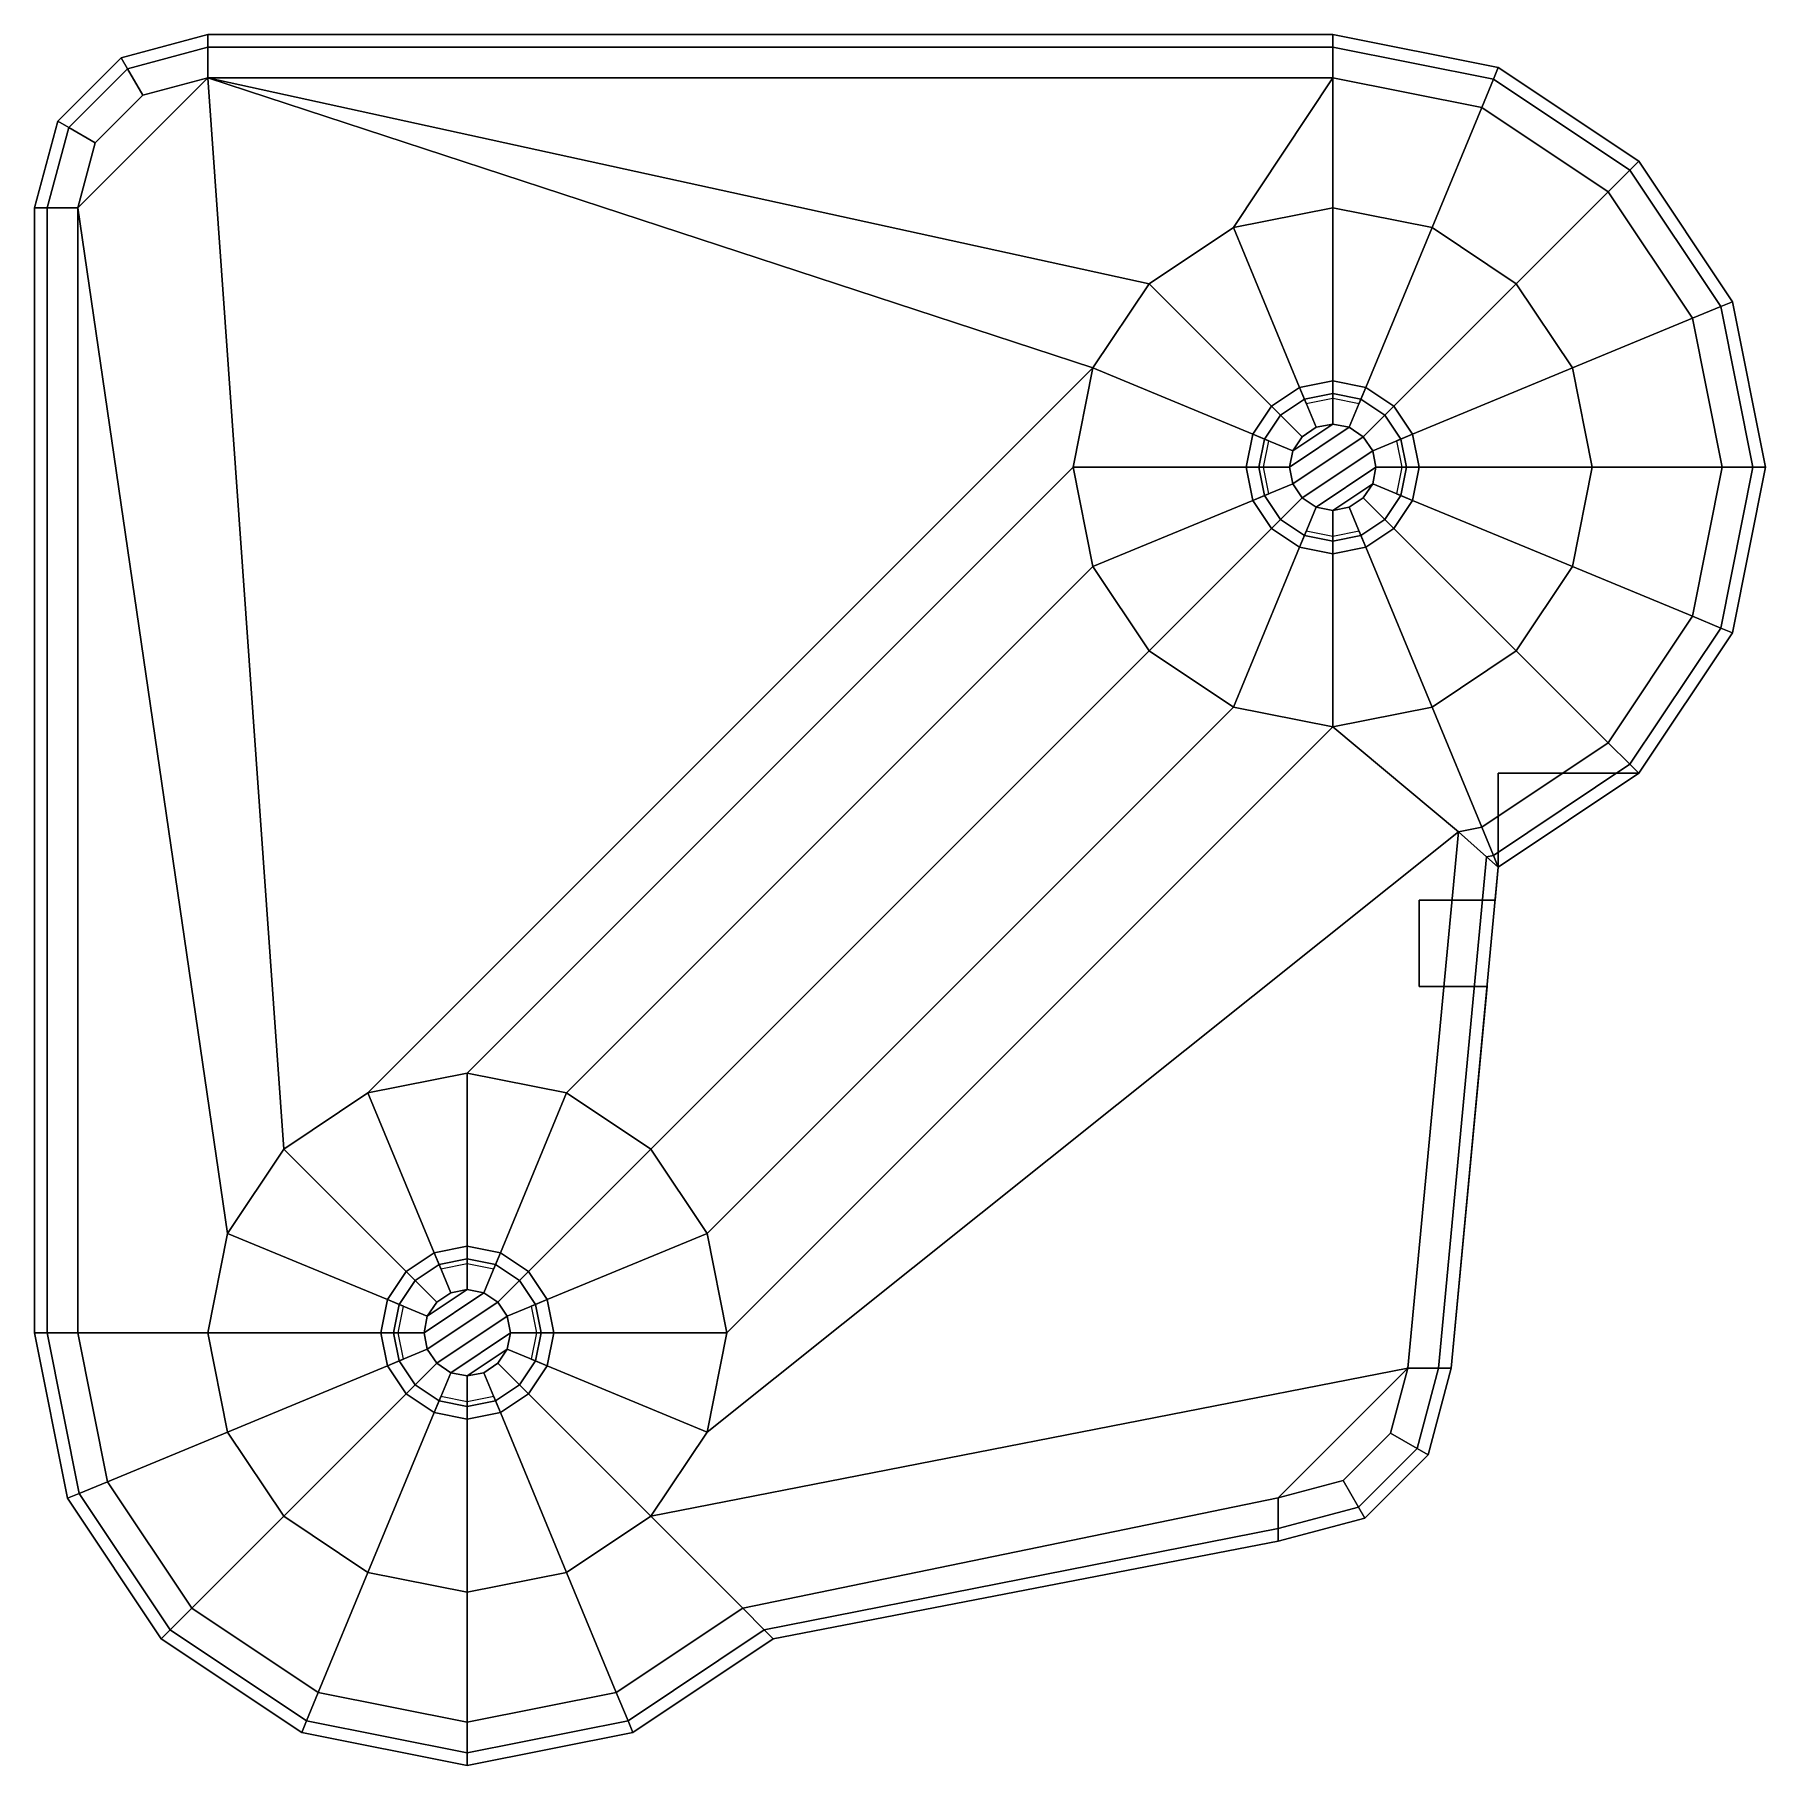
# Model space of a CAD drawing. Extents: x -10 to 10, y -10 to 10.
import ezdxf

# ---------------------------------------------------------------- set-up
doc = ezdxf.new("R2010")
doc.units = 0
doc.layers.get('0').update_dxf_attribs({"linetype": 'CONTINUOUS'})

msp = doc.modelspace()

# ---------------------------------------------------------------- linework, layer by layer
for points in [[(-8, 10), (-9, 9.732), (-9, 9.732, 2.5), (-8, 10, 2.5)], [(5, 10), (-8, 10), (-8, 10, 2.5), (5, 10, 2.5)], [(-8, 10, 2.5), (-8, 9.854, 2.854), (5, 9.854, 2.854), (5, 10, 2.5)], [(6.913, 9.619), (5, 10), (5, 10, 2.5), (6.913, 9.619, 2.5)], [(5, 10, 2.5), (5, 9.854, 2.854), (6.857, 9.484, 2.854), (6.913, 9.619, 2.5)], [(-9, 9.732, 2.5), (-8.927, 9.605, 2.854), (-8, 9.854, 2.854), (-8, 10, 2.5)], [(-8.927, 9.605, 2.854), (-8.75, 9.299, 3), (-8, 9.5, 3), (-8, 9.854, 2.854)], [(-8, 9.854, 2.854), (-8, 9.5, 3), (5, 9.5, 3), (5, 9.854, 2.854)], [(5, 9.854, 2.854), (5, 9.5, 3), (6.722, 9.157, 3), (6.857, 9.484, 2.854)], [(-9, 9.732), (-9.732, 9), (-9.732, 9, 2.5), (-9, 9.732, 2.5)], [(-9.732, 9, 2.5), (-9.605, 8.927, 2.854), (-8.927, 9.605, 2.854), (-9, 9.732, 2.5)], [(-9.605, 8.927, 2.854), (-9.299, 8.75, 3), (-8.75, 9.299, 3), (-8.927, 9.605, 2.854)], [(6.913, 9.619, 2.5), (6.857, 9.484, 2.854), (8.432, 8.432, 2.854), (8.536, 8.536, 2.5)], [(8.536, 8.536), (6.913, 9.619), (6.913, 9.619, 2.5), (8.536, 8.536, 2.5)], [(-9.299, 8.75, 3), (-9.5, 8, 3), (-8, 9.5, 3), (-8.75, 9.299, 3)], [(-7.772, -3.852, 3), (-7.121, -2.879, 3), (-8, 9.5, 3), (-9.5, 8, 3)], [(5, 9.5, 3), (-8, 9.5, 3), (2.879, 7.121, 3), (3.852, 7.772, 3)], [(-8, 9.5, 3), (-8, 9.5, 3), (2.228, 6.148, 3), (2.879, 7.121, 3)], [(-7.121, -2.879, 3), (-6.148, -2.228, 3), (2.228, 6.148, 3), (-8, 9.5, 3)], [(5, 9.5, 3), (5, 9.5, 3), (3.852, 7.772, 3), (5, 8, 3)], [(5, 9.5, 3), (5, 8, 3), (6.148, 7.772, 3), (6.722, 9.157, 3)], [(6.857, 9.484, 2.854), (6.722, 9.157, 3), (8.182, 8.182, 3), (8.432, 8.432, 2.854)], [(-9.732, 9), (-10, 8), (-10, 8, 2.5), (-9.732, 9, 2.5)], [(6.722, 9.157, 3), (6.148, 7.772, 3), (7.121, 7.121, 3), (8.182, 8.182, 3)], [(-10, 8, 2.5), (-9.854, 8, 2.854), (-9.605, 8.927, 2.854), (-9.732, 9, 2.5)], [(-9.854, 8, 2.854), (-9.5, 8, 3), (-9.299, 8.75, 3), (-9.605, 8.927, 2.854)], [(8.432, 8.432, 2.854), (8.182, 8.182, 3), (9.157, 6.722, 3), (9.484, 6.857, 2.854)], [(8.536, 8.536, 2.5), (8.432, 8.432, 2.854), (9.484, 6.857, 2.854), (9.619, 6.913, 2.5)], [(9.619, 6.913), (8.536, 8.536), (8.536, 8.536, 2.5), (9.619, 6.913, 2.5)], [(-10, 8), (-10, -5), (-10, -5, 2.5), (-10, 8, 2.5)], [(-10, -5, 2.5), (-9.854, -5, 2.854), (-9.854, 8, 2.854), (-10, 8, 2.5)], [(-9.854, -5, 2.854), (-9.5, -5, 3), (-9.5, 8, 3), (-9.854, 8, 2.854)], [(-9.5, -5, 3), (-8, -5, 3), (-7.772, -3.852, 3), (-9.5, 8, 3)], [(8.182, 8.182, 3), (7.121, 7.121, 3), (7.772, 6.148, 3), (9.157, 6.722, 3)], [(5, 8, 3), (3.852, 7.772, 3), (4.617, 5.924, 3.2), (5, 6, 3.2)], [(6.148, 7.772, 3), (5, 8, 3), (5, 6, 3.2), (5.383, 5.924, 3.2)], [(3.852, 7.772, 3), (2.879, 7.121, 3), (4.293, 5.707, 3.2), (4.617, 5.924, 3.2)], [(7.121, 7.121, 3), (6.148, 7.772, 3), (5.383, 5.924, 3.2), (5.707, 5.707, 3.2)], [(2.879, 7.121, 3), (2.228, 6.148, 3), (4.076, 5.383, 3.2), (4.293, 5.707, 3.2)], [(7.772, 6.148, 3), (7.121, 7.121, 3), (5.707, 5.707, 3.2), (5.924, 5.383, 3.2)], [(9.484, 6.857, 2.854), (9.157, 6.722, 3), (9.5, 5, 3), (9.854, 5, 2.854)], [(9.619, 6.913, 2.5), (9.484, 6.857, 2.854), (9.854, 5, 2.854), (10, 5, 2.5)], [(10, 5), (9.619, 6.913), (9.619, 6.913, 2.5), (10, 5, 2.5)], [(9.157, 6.722, 3), (7.772, 6.148, 3), (8, 5, 3), (9.5, 5, 3)], [(2, 5, 3), (2.228, 6.148, 3), (-6.148, -2.228, 3), (-5, -2, 3)], [(2.228, 6.148, 3), (2, 5, 3), (4, 5, 3.2), (4.076, 5.383, 3.2)], [(8, 5, 3), (7.772, 6.148, 3), (5.924, 5.383, 3.2), (6, 5, 3.2)], [(4.617, 5.924, 3.2), (4.293, 5.707, 3.2), (4.293, 5.707, 3.7), (4.617, 5.924, 3.7)], [(4.293, 5.707, 3.7), (4.396, 5.604, 4.054), (4.673, 5.789, 4.054), (4.617, 5.924, 3.7)], [(5, 6, 3.5), (4.617, 5.924, 3.5), (4.617, 5.924, 3.7), (5, 6, 3.7)], [(5, 6, 3.2), (4.617, 5.924, 3.2), (4.617, 5.924, 3.4), (5, 6, 3.4)], [(5, 6, 3.4), (4.617, 5.924, 3.4), (4.694, 5.739, 3.4), (5, 5.8, 3.4)], [(4.617, 5.924, 3.7), (4.673, 5.789, 4.054), (5, 5.854, 4.054), (5, 6, 3.7)], [(4.617, 5.924, 3.4), (4.617, 5.924, 3.5), (4.694, 5.739, 3.5), (4.694, 5.739, 3.4)], [(4.673, 5.789, 4.054), (4.809, 5.462, 4.2), (5, 5.5, 4.2), (5, 5.854, 4.054)], [(5.383, 5.924, 3.5), (5, 6, 3.5), (5, 6, 3.7), (5.383, 5.924, 3.7)], [(5.383, 5.924, 3.2), (5, 6, 3.2), (5, 6, 3.4), (5.383, 5.924, 3.4)], [(5.383, 5.924, 3.4), (5, 6, 3.4), (5, 5.8, 3.4), (5.306, 5.739, 3.4)], [(5, 6, 3.7), (5, 5.854, 4.054), (5.327, 5.789, 4.054), (5.383, 5.924, 3.7)], [(5, 5.854, 4.054), (5, 5.5, 4.2), (5.191, 5.462, 4.2), (5.327, 5.789, 4.054)], [(5.383, 5.924, 3.5), (5.383, 5.924, 3.4), (5.306, 5.739, 3.4), (5.306, 5.739, 3.5)], [(5.383, 5.924, 3.7), (5.327, 5.789, 4.054), (5.604, 5.604, 4.054), (5.707, 5.707, 3.7)], [(5.707, 5.707, 3.2), (5.383, 5.924, 3.2), (5.383, 5.924, 3.7), (5.707, 5.707, 3.7)], [(4.293, 5.707, 3.2), (4.076, 5.383, 3.2), (4.076, 5.383, 3.7), (4.293, 5.707, 3.7)], [(4.076, 5.383, 3.7), (4.211, 5.327, 4.054), (4.396, 5.604, 4.054), (4.293, 5.707, 3.7)], [(4.211, 5.327, 4.054), (4.538, 5.191, 4.2), (4.646, 5.354, 4.2), (4.396, 5.604, 4.054)], [(4.396, 5.604, 4.054), (4.646, 5.354, 4.2), (4.809, 5.462, 4.2), (4.673, 5.789, 4.054)], [(5.327, 5.789, 4.054), (5.191, 5.462, 4.2), (5.354, 5.354, 4.2), (5.604, 5.604, 4.054)], [(5.604, 5.604, 4.054), (5.354, 5.354, 4.2), (5.462, 5.191, 4.2), (5.789, 5.327, 4.054)], [(5.707, 5.707, 3.7), (5.604, 5.604, 4.054), (5.789, 5.327, 4.054), (5.924, 5.383, 3.7)], [(5.924, 5.383, 3.2), (5.707, 5.707, 3.2), (5.707, 5.707, 3.7), (5.924, 5.383, 3.7)], [(5.191, 5.462, 4.2), (5, 5.5, 4.2), (4.538, 5.191, 4.2), (4.5, 5, 4.2)], [(5.354, 5.354, 4.2), (5.191, 5.462, 4.2), (4.5, 5, 4.2), (4.538, 4.809, 4.2)], [(5, 5.5, 4.2), (4.809, 5.462, 4.2), (4.646, 5.354, 4.2), (4.538, 5.191, 4.2)], [(4.076, 5.383, 3.5), (4, 5, 3.5), (4, 5, 3.7), (4.076, 5.383, 3.7)], [(4.076, 5.383, 3.2), (4, 5, 3.2), (4, 5, 3.4), (4.076, 5.383, 3.4)], [(4.076, 5.383, 3.4), (4, 5, 3.4), (4.2, 5, 3.4), (4.261, 5.306, 3.4)], [(4, 5, 3.7), (4.146, 5, 4.054), (4.211, 5.327, 4.054), (4.076, 5.383, 3.7)], [(4.076, 5.383, 3.5), (4.076, 5.383, 3.4), (4.261, 5.306, 3.4), (4.261, 5.306, 3.5)], [(4.146, 5, 4.054), (4.5, 5, 4.2), (4.538, 5.191, 4.2), (4.211, 5.327, 4.054)], [(5.462, 5.191, 4.2), (5.354, 5.354, 4.2), (4.538, 4.809, 4.2), (4.646, 4.646, 4.2)], [(5.789, 5.327, 4.054), (5.462, 5.191, 4.2), (5.5, 5, 4.2), (5.854, 5, 4.054)], [(5.924, 5.383, 3.4), (5.924, 5.383, 3.5), (5.739, 5.306, 3.5), (5.739, 5.306, 3.4)], [(6, 5, 3.4), (5.924, 5.383, 3.4), (5.739, 5.306, 3.4), (5.8, 5, 3.4)], [(5.924, 5.383, 3.7), (5.789, 5.327, 4.054), (5.854, 5, 4.054), (6, 5, 3.7)], [(6, 5, 3.5), (5.924, 5.383, 3.5), (5.924, 5.383, 3.7), (6, 5, 3.7)], [(6, 5, 3.2), (5.924, 5.383, 3.2), (5.924, 5.383, 3.4), (6, 5, 3.4)], [(2.228, 3.852, 3), (2, 5, 3), (-5, -2, 3), (-3.852, -2.228, 3)], [(2, 5, 3), (2.228, 3.852, 3), (4.076, 4.617, 3.2), (4, 5, 3.2)], [(4, 5, 3.5), (4.076, 4.617, 3.5), (4.076, 4.617, 3.7), (4, 5, 3.7)], [(4, 5, 3.2), (4.076, 4.617, 3.2), (4.076, 4.617, 3.4), (4, 5, 3.4)], [(4, 5, 3.4), (4.076, 4.617, 3.4), (4.261, 4.694, 3.4), (4.2, 5, 3.4)], [(5.5, 5, 4.2), (5.462, 5.191, 4.2), (4.646, 4.646, 4.2), (4.809, 4.538, 4.2)], [(9.854, 5, 2.854), (9.5, 5, 3), (9.157, 3.278, 3), (9.484, 3.143, 2.854)], [(10, 5, 2.5), (9.854, 5, 2.854), (9.484, 3.143, 2.854), (9.619, 3.087, 2.5)], [(9.619, 3.087), (10, 5), (10, 5, 2.5), (9.619, 3.087, 2.5)], [(4.076, 4.617, 3.7), (4.211, 4.673, 4.054), (4.146, 5, 4.054), (4, 5, 3.7)], [(4.211, 4.673, 4.054), (4.538, 4.809, 4.2), (4.5, 5, 4.2), (4.146, 5, 4.054)], [(4.396, 4.396, 4.054), (4.646, 4.646, 4.2), (4.538, 4.809, 4.2), (4.211, 4.673, 4.054)], [(5.462, 4.809, 4.2), (5.5, 5, 4.2), (4.809, 4.538, 4.2), (5, 4.5, 4.2)], [(5.354, 4.646, 4.2), (5.462, 4.809, 4.2), (5, 4.5, 4.2), (5.191, 4.538, 4.2)], [(5.789, 4.673, 4.054), (5.462, 4.809, 4.2), (5.354, 4.646, 4.2), (5.604, 4.396, 4.054)], [(5.854, 5, 4.054), (5.5, 5, 4.2), (5.462, 4.809, 4.2), (5.789, 4.673, 4.054)], [(5.924, 4.617, 3.4), (6, 5, 3.4), (5.8, 5, 3.4), (5.739, 4.694, 3.4)], [(6, 5, 3.7), (5.854, 5, 4.054), (5.789, 4.673, 4.054), (5.924, 4.617, 3.7)], [(7.772, 3.852, 3), (8, 5, 3), (6, 5, 3.2), (5.924, 4.617, 3.2)], [(5.924, 4.617, 3.5), (6, 5, 3.5), (6, 5, 3.7), (5.924, 4.617, 3.7)], [(5.924, 4.617, 3.2), (6, 5, 3.2), (6, 5, 3.4), (5.924, 4.617, 3.4)], [(9.5, 5, 3), (8, 5, 3), (7.772, 3.852, 3), (9.157, 3.278, 3)], [(2.228, 3.852, 3), (2.879, 2.879, 3), (4.293, 4.293, 3.2), (4.076, 4.617, 3.2)], [(4.076, 4.617, 3.4), (4.076, 4.617, 3.5), (4.261, 4.694, 3.5), (4.261, 4.694, 3.4)], [(4.293, 4.293, 3.7), (4.396, 4.396, 4.054), (4.211, 4.673, 4.054), (4.076, 4.617, 3.7)], [(4.076, 4.617, 3.2), (4.293, 4.293, 3.2), (4.293, 4.293, 3.7), (4.076, 4.617, 3.7)], [(4.673, 4.211, 4.054), (4.809, 4.538, 4.2), (4.646, 4.646, 4.2), (4.396, 4.396, 4.054)], [(5.604, 4.396, 4.054), (5.354, 4.646, 4.2), (5.191, 4.538, 4.2), (5.327, 4.211, 4.054)], [(5.924, 4.617, 3.7), (5.789, 4.673, 4.054), (5.604, 4.396, 4.054), (5.707, 4.293, 3.7)], [(7.121, 2.879, 3), (7.772, 3.852, 3), (5.924, 4.617, 3.2), (5.707, 4.293, 3.2)], [(5.707, 4.293, 3.2), (5.924, 4.617, 3.2), (5.924, 4.617, 3.7), (5.707, 4.293, 3.7)], [(5.924, 4.617, 3.5), (5.924, 4.617, 3.4), (5.739, 4.694, 3.4), (5.739, 4.694, 3.5)], [(5, 4.146, 4.054), (5, 4.5, 4.2), (4.809, 4.538, 4.2), (4.673, 4.211, 4.054)], [(5.327, 4.211, 4.054), (5.191, 4.538, 4.2), (5, 4.5, 4.2), (5, 4.146, 4.054)], [(2.879, 2.879, 3), (3.852, 2.228, 3), (4.617, 4.076, 3.2), (4.293, 4.293, 3.2)], [(4.617, 4.076, 3.7), (4.673, 4.211, 4.054), (4.396, 4.396, 4.054), (4.293, 4.293, 3.7)], [(4.293, 4.293, 3.2), (4.617, 4.076, 3.2), (4.617, 4.076, 3.7), (4.293, 4.293, 3.7)], [(4.617, 4.076, 3.4), (5, 4, 3.4), (5, 4.2, 3.4), (4.694, 4.261, 3.4)], [(4.617, 4.076, 3.5), (4.617, 4.076, 3.4), (4.694, 4.261, 3.4), (4.694, 4.261, 3.5)], [(5, 4, 3.7), (5, 4.146, 4.054), (4.673, 4.211, 4.054), (4.617, 4.076, 3.7)], [(5, 4, 3.4), (5.383, 4.076, 3.4), (5.306, 4.261, 3.4), (5, 4.2, 3.4)], [(5.383, 4.076, 3.7), (5.327, 4.211, 4.054), (5, 4.146, 4.054), (5, 4, 3.7)], [(5.383, 4.076, 3.4), (5.383, 4.076, 3.5), (5.306, 4.261, 3.5), (5.306, 4.261, 3.4)], [(5.707, 4.293, 3.7), (5.604, 4.396, 4.054), (5.327, 4.211, 4.054), (5.383, 4.076, 3.7)], [(6.148, 2.228, 3), (7.121, 2.879, 3), (5.707, 4.293, 3.2), (5.383, 4.076, 3.2)], [(5.383, 4.076, 3.2), (5.707, 4.293, 3.2), (5.707, 4.293, 3.7), (5.383, 4.076, 3.7)], [(3.852, 2.228, 3), (5, 2, 3), (5, 4, 3.2), (4.617, 4.076, 3.2)], [(4.617, 4.076, 3.5), (5, 4, 3.5), (5, 4, 3.7), (4.617, 4.076, 3.7)], [(4.617, 4.076, 3.2), (5, 4, 3.2), (5, 4, 3.4), (4.617, 4.076, 3.4)], [(5, 2, 3), (6.148, 2.228, 3), (5.383, 4.076, 3.2), (5, 4, 3.2)], [(5, 4, 3.5), (5.383, 4.076, 3.5), (5.383, 4.076, 3.7), (5, 4, 3.7)], [(5, 4, 3.2), (5.383, 4.076, 3.2), (5.383, 4.076, 3.4), (5, 4, 3.4)], [(2.879, 2.879, 3), (2.228, 3.852, 3), (-3.852, -2.228, 3), (-2.879, -2.879, 3)], [(9.157, 3.278, 3), (7.772, 3.852, 3), (7.121, 2.879, 3), (8.182, 1.818, 3)], [(9.484, 3.143, 2.854), (9.157, 3.278, 3), (8.182, 1.818, 3), (8.432, 1.568, 2.854)], [(9.619, 3.087, 2.5), (9.484, 3.143, 2.854), (8.432, 1.568, 2.854), (8.536, 1.464, 2.5)], [(8.536, 1.464, 1.3), (9.619, 3.087), (9.619, 3.087, 2.5), (8.536, 1.464, 2.5)], [(8.536, 1.464, 1), (9.619, 3.087), (9.619, 3.087), (8.536, 1.464, 1.3)], [(8.536, 1.464), (9.619, 3.087), (9.619, 3.087), (8.536, 1.464, 1)], [(3.852, 2.228, 3), (2.879, 2.879, 3), (-2.879, -2.879, 3), (-2.228, -3.852, 3)], [(8.182, 1.818, 3), (7.121, 2.879, 3), (6.148, 2.228, 3), (6.722, 0.843, 3)], [(5, 2, 3), (3.852, 2.228, 3), (-2.228, -3.852, 3), (-2, -5, 3)], [(6.722, 0.843, 3), (6.148, 2.228, 3), (5, 2, 3), (6.452, 0.789, 3)], [(6.452, 0.789, 3), (5, 2, 3), (-2, -5, 3), (-2.228, -6.148, 3)], [(8.432, 1.568, 2.854), (8.182, 1.818, 3), (6.722, 0.843, 3), (6.857, 0.516, 2.854)], [(8.536, 1.464, 2.5), (8.432, 1.568, 2.854), (6.857, 0.516, 2.854), (6.913, 0.381, 2.5)], [(6.913, 0.381), (8.536, 1.464), (8.536, 1.464, 1), (6.913, 0.381, 1)], [(6.913, 0.381, 1.3), (8.536, 1.464, 1.3), (8.536, 1.464, 2.5), (6.913, 0.381, 2.5)], [(6.913, 0.381, 1), (6.913, 1.464, 1), (6.913, 1.464, 1.3), (6.913, 0.381, 1.3)], [(6.913, 1.464, 1), (8.536, 1.464, 1), (8.536, 1.464, 1.3), (6.913, 1.464, 1.3)], [(6.913, 0.381, 1), (8.536, 1.464, 1), (8.536, 1.464, 1), (6.913, 1.464, 1)], [(6.857, 0.516, 2.854), (6.722, 0.843, 3), (6.452, 0.789, 3), (6.778, 0.5, 2.854)], [(5.87, -5.41, 3), (6.452, 0.789, 3), (-2.228, -6.148, 3), (-2.879, -7.121, 3)], [(6.778, 0.5, 2.854), (6.452, 0.789, 3), (5.87, -5.41, 3), (6.224, -5.41, 2.854)], [(6.913, 0.381, 2.5), (6.778, 0.5, 2.854), (6.224, -5.41, 2.854), (6.37, -5.41, 2.5)], [(6.913, 0.381, 2.5), (6.857, 0.516, 2.854), (6.778, 0.5, 2.854), (6.913, 0.381, 2.5)], [(6.784, -1, 2), (6.878, 0, 2), (6.913, 0.381, 2.5), (6.37, -5.41, 2.5)], [(6.878, 0), (6.913, 0.381, 1.3), (6.913, 0.381, 2.5), (6.878, 0, 2)], [(6.878, 0), (6.913, 0.381, 1), (6.913, 0.381, 1.3), (6.878, 0)], [(6.878, 0), (6.913, 0.381), (6.913, 0.381, 1), (6.878, 0)], [(6, 0), (6.878, 0), (6.878, 0, 2), (6, 0, 2)], [(6, -1), (6, 0), (6, 0, 2), (6, -1, 2)], [(6.784, -1), (6, -1), (6, -1, 2), (6.784, -1, 2)], [(6.37, -5.41), (6.784, -1), (6.784, -1, 2), (6.37, -5.41, 2.5)], [(-5, -2, 3), (-6.148, -2.228, 3), (-5.383, -4.076, 3.2), (-5, -4, 3.2)], [(-3.852, -2.228, 3), (-5, -2, 3), (-5, -4, 3.2), (-4.617, -4.076, 3.2)], [(-6.148, -2.228, 3), (-7.121, -2.879, 3), (-5.707, -4.293, 3.2), (-5.383, -4.076, 3.2)], [(-2.879, -2.879, 3), (-3.852, -2.228, 3), (-4.617, -4.076, 3.2), (-4.293, -4.293, 3.2)], [(-7.121, -2.879, 3), (-7.772, -3.852, 3), (-5.924, -4.617, 3.2), (-5.707, -4.293, 3.2)], [(-2.228, -3.852, 3), (-2.879, -2.879, 3), (-4.293, -4.293, 3.2), (-4.076, -4.617, 3.2)], [(-7.772, -3.852, 3), (-8, -5, 3), (-6, -5, 3.2), (-5.924, -4.617, 3.2)], [(-5.383, -4.076, 3.7), (-5.327, -4.211, 4.054), (-5, -4.146, 4.054), (-5, -4, 3.7)], [(-5, -4, 3.5), (-5.383, -4.076, 3.5), (-5.383, -4.076, 3.7), (-5, -4, 3.7)], [(-5, -4, 3.2), (-5.383, -4.076, 3.2), (-5.383, -4.076, 3.4), (-5, -4, 3.4)], [(-5, -4, 3.4), (-5.383, -4.076, 3.4), (-5.306, -4.261, 3.4), (-5, -4.2, 3.4)], [(-5, -4, 3.7), (-5, -4.146, 4.054), (-4.673, -4.211, 4.054), (-4.617, -4.076, 3.7)], [(-4.617, -4.076, 3.5), (-5, -4, 3.5), (-5, -4, 3.7), (-4.617, -4.076, 3.7)], [(-4.617, -4.076, 3.2), (-5, -4, 3.2), (-5, -4, 3.4), (-4.617, -4.076, 3.4)], [(-4.617, -4.076, 3.4), (-5, -4, 3.4), (-5, -4.2, 3.4), (-4.694, -4.261, 3.4)], [(-2, -5, 3), (-2.228, -3.852, 3), (-4.076, -4.617, 3.2), (-4, -5, 3.2)], [(-5.707, -4.293, 3.7), (-5.604, -4.396, 4.054), (-5.327, -4.211, 4.054), (-5.383, -4.076, 3.7)], [(-5.383, -4.076, 3.2), (-5.707, -4.293, 3.2), (-5.707, -4.293, 3.7), (-5.383, -4.076, 3.7)], [(-5.383, -4.076, 3.4), (-5.383, -4.076, 3.5), (-5.306, -4.261, 3.5), (-5.306, -4.261, 3.4)], [(-5.327, -4.211, 4.054), (-5.191, -4.538, 4.2), (-5, -4.5, 4.2), (-5, -4.146, 4.054)], [(-5, -4.146, 4.054), (-5, -4.5, 4.2), (-4.809, -4.538, 4.2), (-4.673, -4.211, 4.054)], [(-4.617, -4.076, 3.5), (-4.617, -4.076, 3.4), (-4.694, -4.261, 3.4), (-4.694, -4.261, 3.5)], [(-4.617, -4.076, 3.7), (-4.673, -4.211, 4.054), (-4.396, -4.396, 4.054), (-4.293, -4.293, 3.7)], [(-4.293, -4.293, 3.2), (-4.617, -4.076, 3.2), (-4.617, -4.076, 3.7), (-4.293, -4.293, 3.7)], [(-5.924, -4.617, 3.7), (-5.789, -4.673, 4.054), (-5.604, -4.396, 4.054), (-5.707, -4.293, 3.7)], [(-5.707, -4.293, 3.2), (-5.924, -4.617, 3.2), (-5.924, -4.617, 3.7), (-5.707, -4.293, 3.7)], [(-5.789, -4.673, 4.054), (-5.462, -4.809, 4.2), (-5.354, -4.646, 4.2), (-5.604, -4.396, 4.054)], [(-5.604, -4.396, 4.054), (-5.354, -4.646, 4.2), (-5.191, -4.538, 4.2), (-5.327, -4.211, 4.054)], [(-4.673, -4.211, 4.054), (-4.809, -4.538, 4.2), (-4.646, -4.646, 4.2), (-4.396, -4.396, 4.054)], [(-4.396, -4.396, 4.054), (-4.646, -4.646, 4.2), (-4.538, -4.809, 4.2), (-4.211, -4.673, 4.054)], [(-4.293, -4.293, 3.7), (-4.396, -4.396, 4.054), (-4.211, -4.673, 4.054), (-4.076, -4.617, 3.7)], [(-4.076, -4.617, 3.2), (-4.293, -4.293, 3.2), (-4.293, -4.293, 3.7), (-4.076, -4.617, 3.7)], [(-5.462, -4.809, 4.2), (-5.5, -5, 4.2), (-4.809, -4.538, 4.2), (-5, -4.5, 4.2)], [(-5.5, -5, 4.2), (-5.462, -5.191, 4.2), (-4.646, -4.646, 4.2), (-4.809, -4.538, 4.2)], [(-5.354, -4.646, 4.2), (-5.462, -4.809, 4.2), (-5, -4.5, 4.2), (-5.191, -4.538, 4.2)], [(-6, -5, 3.7), (-5.854, -5, 4.054), (-5.789, -4.673, 4.054), (-5.924, -4.617, 3.7)], [(-5.924, -4.617, 3.5), (-6, -5, 3.5), (-6, -5, 3.7), (-5.924, -4.617, 3.7)], [(-5.924, -4.617, 3.4), (-6, -5, 3.4), (-5.8, -5, 3.4), (-5.739, -4.694, 3.4)], [(-5.924, -4.617, 3.2), (-6, -5, 3.2), (-6, -5, 3.4), (-5.924, -4.617, 3.4)], [(-5.924, -4.617, 3.5), (-5.924, -4.617, 3.4), (-5.739, -4.694, 3.4), (-5.739, -4.694, 3.5)], [(-5.854, -5, 4.054), (-5.5, -5, 4.2), (-5.462, -4.809, 4.2), (-5.789, -4.673, 4.054)], [(-5.462, -5.191, 4.2), (-5.354, -5.354, 4.2), (-4.538, -4.809, 4.2), (-4.646, -4.646, 4.2)], [(-4.211, -4.673, 4.054), (-4.538, -4.809, 4.2), (-4.5, -5, 4.2), (-4.146, -5, 4.054)], [(-4, -5, 3.4), (-4.076, -4.617, 3.4), (-4.261, -4.694, 3.4), (-4.2, -5, 3.4)], [(-4.076, -4.617, 3.4), (-4.076, -4.617, 3.5), (-4.261, -4.694, 3.5), (-4.261, -4.694, 3.4)], [(-4.076, -4.617, 3.7), (-4.211, -4.673, 4.054), (-4.146, -5, 4.054), (-4, -5, 3.7)], [(-4, -5, 3.5), (-4.076, -4.617, 3.5), (-4.076, -4.617, 3.7), (-4, -5, 3.7)], [(-4, -5, 3.2), (-4.076, -4.617, 3.2), (-4.076, -4.617, 3.4), (-4, -5, 3.4)], [(-10, -5), (-9.619, -6.913), (-9.619, -6.913, 2.5), (-10, -5, 2.5)], [(-9.619, -6.913, 2.5), (-9.484, -6.857, 2.854), (-9.854, -5, 2.854), (-10, -5, 2.5)], [(-9.484, -6.857, 2.854), (-9.157, -6.722, 3), (-9.5, -5, 3), (-9.854, -5, 2.854)], [(-9.157, -6.722, 3), (-7.772, -6.148, 3), (-8, -5, 3), (-9.5, -5, 3)], [(-8, -5, 3), (-7.772, -6.148, 3), (-5.924, -5.383, 3.2), (-6, -5, 3.2)], [(-5.924, -5.383, 3.7), (-5.789, -5.327, 4.054), (-5.854, -5, 4.054), (-6, -5, 3.7)], [(-6, -5, 3.5), (-5.924, -5.383, 3.5), (-5.924, -5.383, 3.7), (-6, -5, 3.7)], [(-6, -5, 3.4), (-5.924, -5.383, 3.4), (-5.739, -5.306, 3.4), (-5.8, -5, 3.4)], [(-6, -5, 3.2), (-5.924, -5.383, 3.2), (-5.924, -5.383, 3.4), (-6, -5, 3.4)], [(-5.789, -5.327, 4.054), (-5.462, -5.191, 4.2), (-5.5, -5, 4.2), (-5.854, -5, 4.054)], [(-5.354, -5.354, 4.2), (-5.191, -5.462, 4.2), (-4.5, -5, 4.2), (-4.538, -4.809, 4.2)], [(-5.191, -5.462, 4.2), (-5, -5.5, 4.2), (-4.538, -5.191, 4.2), (-4.5, -5, 4.2)], [(-4.146, -5, 4.054), (-4.5, -5, 4.2), (-4.538, -5.191, 4.2), (-4.211, -5.327, 4.054)], [(-4, -5, 3.7), (-4.146, -5, 4.054), (-4.211, -5.327, 4.054), (-4.076, -5.383, 3.7)], [(-2.228, -6.148, 3), (-2, -5, 3), (-4, -5, 3.2), (-4.076, -5.383, 3.2)], [(-5.604, -5.604, 4.054), (-5.354, -5.354, 4.2), (-5.462, -5.191, 4.2), (-5.789, -5.327, 4.054)], [(-5, -5.5, 4.2), (-4.809, -5.462, 4.2), (-4.646, -5.354, 4.2), (-4.538, -5.191, 4.2)], [(-4.211, -5.327, 4.054), (-4.538, -5.191, 4.2), (-4.646, -5.354, 4.2), (-4.396, -5.604, 4.054)], [(-4.076, -5.383, 3.4), (-4, -5, 3.4), (-4.2, -5, 3.4), (-4.261, -5.306, 3.4)], [(-4.076, -5.383, 3.5), (-4, -5, 3.5), (-4, -5, 3.7), (-4.076, -5.383, 3.7)], [(-4.076, -5.383, 3.2), (-4, -5, 3.2), (-4, -5, 3.4), (-4.076, -5.383, 3.4)], [(-7.772, -6.148, 3), (-7.121, -7.121, 3), (-5.707, -5.707, 3.2), (-5.924, -5.383, 3.2)], [(-5.924, -5.383, 3.4), (-5.924, -5.383, 3.5), (-5.739, -5.306, 3.5), (-5.739, -5.306, 3.4)], [(-5.707, -5.707, 3.7), (-5.604, -5.604, 4.054), (-5.789, -5.327, 4.054), (-5.924, -5.383, 3.7)], [(-5.924, -5.383, 3.2), (-5.707, -5.707, 3.2), (-5.707, -5.707, 3.7), (-5.924, -5.383, 3.7)], [(-5.327, -5.789, 4.054), (-5.191, -5.462, 4.2), (-5.354, -5.354, 4.2), (-5.604, -5.604, 4.054)], [(-4.396, -5.604, 4.054), (-4.646, -5.354, 4.2), (-4.809, -5.462, 4.2), (-4.673, -5.789, 4.054)], [(-4.076, -5.383, 3.7), (-4.211, -5.327, 4.054), (-4.396, -5.604, 4.054), (-4.293, -5.707, 3.7)], [(-2.879, -7.121, 3), (-2.228, -6.148, 3), (-4.076, -5.383, 3.2), (-4.293, -5.707, 3.2)], [(-4.293, -5.707, 3.2), (-4.076, -5.383, 3.2), (-4.076, -5.383, 3.7), (-4.293, -5.707, 3.7)], [(-4.076, -5.383, 3.5), (-4.076, -5.383, 3.4), (-4.261, -5.306, 3.4), (-4.261, -5.306, 3.5)], [(-5, -5.854, 4.054), (-5, -5.5, 4.2), (-5.191, -5.462, 4.2), (-5.327, -5.789, 4.054)], [(-4.673, -5.789, 4.054), (-4.809, -5.462, 4.2), (-5, -5.5, 4.2), (-5, -5.854, 4.054)], [(5.87, -5.41, 3), (-2.879, -7.121, 3), (-1.818, -8.182, 3), (4.37, -6.91, 3)], [(5.669, -6.16, 3), (5.87, -5.41, 3), (4.37, -6.91, 3), (5.12, -6.709, 3)], [(6.224, -5.41, 2.854), (5.87, -5.41, 3), (5.669, -6.16, 3), (5.975, -6.337, 2.854)], [(6.37, -5.41, 2.5), (6.224, -5.41, 2.854), (5.975, -6.337, 2.854), (6.102, -6.41, 2.5)], [(6.102, -6.41), (6.37, -5.41), (6.37, -5.41, 2.5), (6.102, -6.41, 2.5)], [(-7.121, -7.121, 3), (-6.148, -7.772, 3), (-5.383, -5.924, 3.2), (-5.707, -5.707, 3.2)], [(-5.383, -5.924, 3.7), (-5.327, -5.789, 4.054), (-5.604, -5.604, 4.054), (-5.707, -5.707, 3.7)], [(-5.707, -5.707, 3.2), (-5.383, -5.924, 3.2), (-5.383, -5.924, 3.7), (-5.707, -5.707, 3.7)], [(-5.383, -5.924, 3.4), (-5, -6, 3.4), (-5, -5.8, 3.4), (-5.306, -5.739, 3.4)], [(-5.383, -5.924, 3.5), (-5.383, -5.924, 3.4), (-5.306, -5.739, 3.4), (-5.306, -5.739, 3.5)], [(-5, -6, 3.7), (-5, -5.854, 4.054), (-5.327, -5.789, 4.054), (-5.383, -5.924, 3.7)], [(-5, -6, 3.4), (-4.617, -5.924, 3.4), (-4.694, -5.739, 3.4), (-5, -5.8, 3.4)], [(-4.617, -5.924, 3.7), (-4.673, -5.789, 4.054), (-5, -5.854, 4.054), (-5, -6, 3.7)], [(-4.617, -5.924, 3.4), (-4.617, -5.924, 3.5), (-4.694, -5.739, 3.5), (-4.694, -5.739, 3.4)], [(-4.293, -5.707, 3.7), (-4.396, -5.604, 4.054), (-4.673, -5.789, 4.054), (-4.617, -5.924, 3.7)], [(-3.852, -7.772, 3), (-2.879, -7.121, 3), (-4.293, -5.707, 3.2), (-4.617, -5.924, 3.2)], [(-4.617, -5.924, 3.2), (-4.293, -5.707, 3.2), (-4.293, -5.707, 3.7), (-4.617, -5.924, 3.7)], [(-6.148, -7.772, 3), (-5, -8, 3), (-5, -6, 3.2), (-5.383, -5.924, 3.2)], [(-5.383, -5.924, 3.5), (-5, -6, 3.5), (-5, -6, 3.7), (-5.383, -5.924, 3.7)], [(-5.383, -5.924, 3.2), (-5, -6, 3.2), (-5, -6, 3.4), (-5.383, -5.924, 3.4)], [(-5, -8, 3), (-3.852, -7.772, 3), (-4.617, -5.924, 3.2), (-5, -6, 3.2)], [(-5, -6, 3.5), (-4.617, -5.924, 3.5), (-4.617, -5.924, 3.7), (-5, -6, 3.7)], [(-5, -6, 3.2), (-4.617, -5.924, 3.2), (-4.617, -5.924, 3.4), (-5, -6, 3.4)], [(-8.182, -8.182, 3), (-7.121, -7.121, 3), (-7.772, -6.148, 3), (-9.157, -6.722, 3)], [(5.975, -6.337, 2.854), (5.669, -6.16, 3), (5.12, -6.709, 3), (5.297, -7.015, 2.854)], [(6.102, -6.41, 2.5), (5.975, -6.337, 2.854), (5.297, -7.015, 2.854), (5.37, -7.142, 2.5)], [(5.37, -7.142), (6.102, -6.41), (6.102, -6.41, 2.5), (5.37, -7.142, 2.5)], [(-8.432, -8.432, 2.854), (-8.182, -8.182, 3), (-9.157, -6.722, 3), (-9.484, -6.857, 2.854)], [(5.297, -7.015, 2.854), (5.12, -6.709, 3), (4.37, -6.91, 3), (4.37, -7.264, 2.854)], [(-8.536, -8.536, 2.5), (-8.432, -8.432, 2.854), (-9.484, -6.857, 2.854), (-9.619, -6.913, 2.5)], [(-9.619, -6.913), (-8.536, -8.536), (-8.536, -8.536, 2.5), (-9.619, -6.913, 2.5)], [(4.37, -7.264, 2.854), (4.37, -6.91, 3), (-1.818, -8.182, 3), (-1.568, -8.432, 2.854)], [(-6.722, -9.157, 3), (-6.148, -7.772, 3), (-7.121, -7.121, 3), (-8.182, -8.182, 3)], [(-1.818, -8.182, 3), (-2.879, -7.121, 3), (-3.852, -7.772, 3), (-3.278, -9.157, 3)], [(5.37, -7.142, 2.5), (5.297, -7.015, 2.854), (4.37, -7.264, 2.854), (4.37, -7.41, 2.5)], [(4.37, -7.41), (5.37, -7.142), (5.37, -7.142, 2.5), (4.37, -7.41, 2.5)], [(4.37, -7.41, 2.5), (4.37, -7.264, 2.854), (-1.568, -8.432, 2.854), (-1.464, -8.536, 2.5)], [(-1.464, -8.536), (4.37, -7.41), (4.37, -7.41, 2.5), (-1.464, -8.536, 2.5)], [(-5, -9.5, 3), (-5, -8, 3), (-6.148, -7.772, 3), (-6.722, -9.157, 3)], [(-3.278, -9.157, 3), (-3.852, -7.772, 3), (-5, -8, 3), (-5, -9.5, 3)], [(-6.857, -9.484, 2.854), (-6.722, -9.157, 3), (-8.182, -8.182, 3), (-8.432, -8.432, 2.854)], [(-1.568, -8.432, 2.854), (-1.818, -8.182, 3), (-3.278, -9.157, 3), (-3.143, -9.484, 2.854)], [(-6.913, -9.619, 2.5), (-6.857, -9.484, 2.854), (-8.432, -8.432, 2.854), (-8.536, -8.536, 2.5)], [(-8.536, -8.536), (-6.913, -9.619), (-6.913, -9.619, 2.5), (-8.536, -8.536, 2.5)], [(-1.464, -8.536, 2.5), (-1.568, -8.432, 2.854), (-3.143, -9.484, 2.854), (-3.087, -9.619, 2.5)], [(-3.087, -9.619), (-1.464, -8.536), (-1.464, -8.536, 2.5), (-3.087, -9.619, 2.5)], [(-5, -9.854, 2.854), (-5, -9.5, 3), (-6.722, -9.157, 3), (-6.857, -9.484, 2.854)], [(-3.143, -9.484, 2.854), (-3.278, -9.157, 3), (-5, -9.5, 3), (-5, -9.854, 2.854)], [(-5, -10, 2.5), (-5, -9.854, 2.854), (-6.857, -9.484, 2.854), (-6.913, -9.619, 2.5)], [(-3.087, -9.619, 2.5), (-3.143, -9.484, 2.854), (-5, -9.854, 2.854), (-5, -10, 2.5)], [(-6.913, -9.619), (-5, -10), (-5, -10, 2.5), (-6.913, -9.619, 2.5)], [(-5, -10), (-3.087, -9.619), (-3.087, -9.619, 2.5), (-5, -10, 2.5)]]:
    msp.add_3dface(points)

doc.saveas('drawing.dxf')
